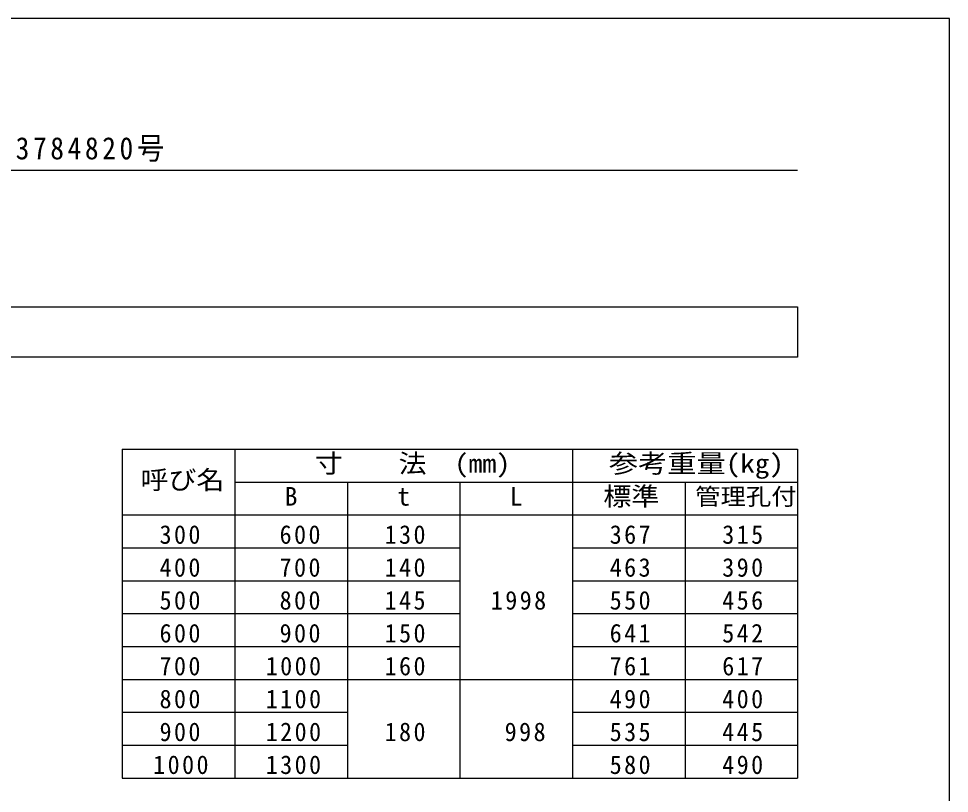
# Model space of a CAD drawing. Units: millimetres on the paper, enlarged 20 times, with parts at other scales. Extents: x -8261 to 8589, y -8275 to 4017.
# Drawn here: x 6750 to 8589, y 2394 to 3925 of the extents above; entities that cross this region are included whole.
import ezdxf
from ezdxf.enums import TextEntityAlignment as Align

# ---------------------------------------------------------------- set-up
doc = ezdxf.new("R2010")
doc.units = ezdxf.units.MM
doc.header["$LTSCALE"] = 20
doc.layers.add('4-5', color=7, linetype='Continuous')
doc.layers.add('4-B', color=2, linetype='Continuous')
doc.styles.add('ＭＳ ゴシック', font='')
doc.styles.get('ＭＳ ゴシック').set_extended_font_data('MS Gothic')

msp = doc.modelspace()

# ---------------------------------------------------------------- linework, layer by layer
at = {"layer": '4-5'}
msp.add_line((8289.03, 3625.23), (4689.03, 3625.23), dxfattribs=at)
at = {"layer": '4-5', "color": 4}
for p, q in [((6954.82, 3074.08), (8289.03, 3074.08)), ((6954.82, 3074.08), (6954.82, 2424.08)), ((7177.18, 3074.08), (7177.18, 2424.08)), ((7844.29, 3074.08), (7844.29, 2424.08)), ((8289.03, 3074.08), (8289.03, 2424.08)), ((7177.18, 3009.08), (8289.03, 3009.08)), ((7399.55, 3009.08), (7399.55, 2424.08)), ((7621.92, 3009.08), (7621.92, 2424.08)), ((8066.66, 3009.08), (8066.66, 2424.08)), ((6954.82, 2944.08), (8289.03, 2944.08)), ((6954.82, 2879.08), (7621.92, 2879.08)), ((7844.29, 2879.08), (8289.03, 2879.08)), ((6954.82, 2814.08), (7621.92, 2814.08)), ((7844.29, 2814.08), (8289.03, 2814.08)), ((6954.82, 2749.08), (7621.92, 2749.08)), ((7844.29, 2749.08), (8289.03, 2749.08)), ((6954.82, 2684.08), (7621.92, 2684.08)), ((7844.29, 2684.08), (8289.03, 2684.08)), ((6954.82, 2619.08), (8289.03, 2619.08)), ((6954.82, 2554.08), (7399.55, 2554.08)), ((7844.29, 2554.08), (8289.03, 2554.08)), ((6954.82, 2489.08), (7399.55, 2489.08)), ((7844.29, 2489.08), (8289.03, 2489.08)), ((6954.82, 2424.08), (8289.03, 2424.08))]:
    msp.add_line(p, q, dxfattribs=at)
at = {"layer": '4-5'}
msp.add_lwpolyline([(4389.03, -2014.77), (8589.03, -2014.77), (8589.03, 3925.23), (4389.03, 3925.23)], close=True, dxfattribs=at)
at = {"layer": '4-B'}
for p, q in [((4689.03, 3355.72), (8289.03, 3355.72)), ((8289.03, 3355.72), (8289.03, 3255.72)), ((8289.03, 3255.72), (4689.03, 3255.72))]:
    msp.add_line(p, q, dxfattribs=at)

# ---------------------------------------------------------------- texts
at = {"layer": '4-5', "style": 'ＭＳ ゴシック'}
for s, height, width, p in [('寸\u3000\u3000法\u3000(mm)', 36.8, 1.1, (7335.12, 3016.49)), ('参考重量(kg)', 36.8, 1.15, (7916.13, 3016.49)), ('呼び名', 36.8, 1.1, (6990.74, 2983.99)), ('標準', 36.8, 1.1, (7905.3, 2951.49)), ('管理孔付', 33.43, 1.1, (8086.61, 2953.77))]:
    msp.add_text(s, height=height, dxfattribs=dict(at, width=width)).set_placement(p, align=Align.BOTTOM_LEFT)
for s, p in [('B', (7275.82, 2951.49)), ('L', (7720.56, 2951.49)), ('t', (7498.19, 2951.49))]:
    msp.add_text(s, height=36.8, dxfattribs=at).set_placement(p, align=Align.BOTTOM_LEFT)
at = {"layer": '4-5', "attachment_point": 7, "style": 'ＭＳ ゴシック'}
for s, insert, char_height in [('\\T1.27;\\W0.9;特許第3784820号', (6538.43, 3642.07), 43.99), ('\\T1.2;\\W0.95;300', (7028.37, 2886.49), 36.8), ('\\T1.2;\\W0.95;600', (7265.59, 2886.49), 36.8), ('\\T1.2;\\W0.95;130', (7473.11, 2886.49), 36.8), ('\\T1.2;\\W0.95;367', (7917.84, 2886.49), 36.8), ('\\T1.2;\\W0.95;315', (8140.21, 2886.49), 36.8), ('\\T1.2;\\W0.95;400', (7028.37, 2821.49), 36.8), ('\\T1.2;\\W0.95;700', (7265.59, 2821.49), 36.8), ('\\T1.2;\\W0.95;140', (7473.11, 2821.49), 36.8), ('\\T1.2;\\W0.95;463', (7917.84, 2821.49), 36.8), ('\\T1.2;\\W0.95;390', (8140.21, 2821.49), 36.8), ('\\T1.2;\\W0.95;500', (7028.37, 2756.49), 36.8), ('\\T1.2;\\W0.95;800', (7265.59, 2756.49), 36.8), ('\\T1.2;\\W0.95;145', (7473.11, 2756.49), 36.8), ('\\T1.2;\\W0.95;1998', (7682.93, 2756.49), 36.8), ('\\T1.2;\\W0.95;550', (7917.84, 2756.49), 36.8), ('\\T1.2;\\W0.95;456', (8140.21, 2756.49), 36.8), ('\\T1.2;\\W0.95;600', (7028.37, 2691.49), 36.8), ('\\T1.2;\\W0.95;900', (7265.59, 2691.49), 36.8), ('\\T1.2;\\W0.95;150', (7473.11, 2691.49), 36.8), ('\\T1.2;\\W0.95;641', (7917.84, 2691.49), 36.8), ('\\T1.2;\\W0.95;542', (8140.21, 2691.49), 36.8), ('\\T1.2;\\W0.95;700', (7028.37, 2626.49), 36.8), ('\\T1.2;\\W0.95;1000', (7238.19, 2626.49), 36.8), ('\\T1.2;\\W0.95;160', (7473.11, 2626.49), 36.8), ('\\T1.2;\\W0.95;761', (7917.84, 2626.49), 36.8), ('\\T1.2;\\W0.95;617', (8140.21, 2626.49), 36.8), ('\\T1.2;\\W0.95;800', (7028.37, 2561.49), 36.8), ('\\T1.2;\\W0.95;1100', (7238.19, 2561.49), 36.8), ('\\T1.2;\\W0.95;490', (7917.84, 2561.49), 36.8), ('\\T1.2;\\W0.95;400', (8140.21, 2561.49), 36.8), ('\\T1.2;\\W0.95;900', (7028.37, 2496.49), 36.8), ('\\T1.2;\\W0.95;1200', (7238.19, 2496.49), 36.8), ('\\T1.2;\\W0.95;180', (7473.11, 2496.49), 36.8), ('\\T1.2;\\W0.95;998', (7710.33, 2496.49), 36.8), ('\\T1.2;\\W0.95;535', (7917.84, 2496.49), 36.8), ('\\T1.2;\\W0.95;445', (8140.21, 2496.49), 36.8), ('\\T1.2;\\W0.95;1000', (7015.82, 2431.49), 36.8), ('\\T1.2;\\W0.95;1300', (7238.19, 2431.49), 36.8), ('\\T1.2;\\W0.95;580', (7917.84, 2431.49), 36.8), ('\\T1.2;\\W0.95;490', (8140.21, 2431.49), 36.8)]:
    msp.add_mtext(s, dxfattribs=dict(at, insert=insert, char_height=char_height))

doc.saveas('drawing.dxf')
